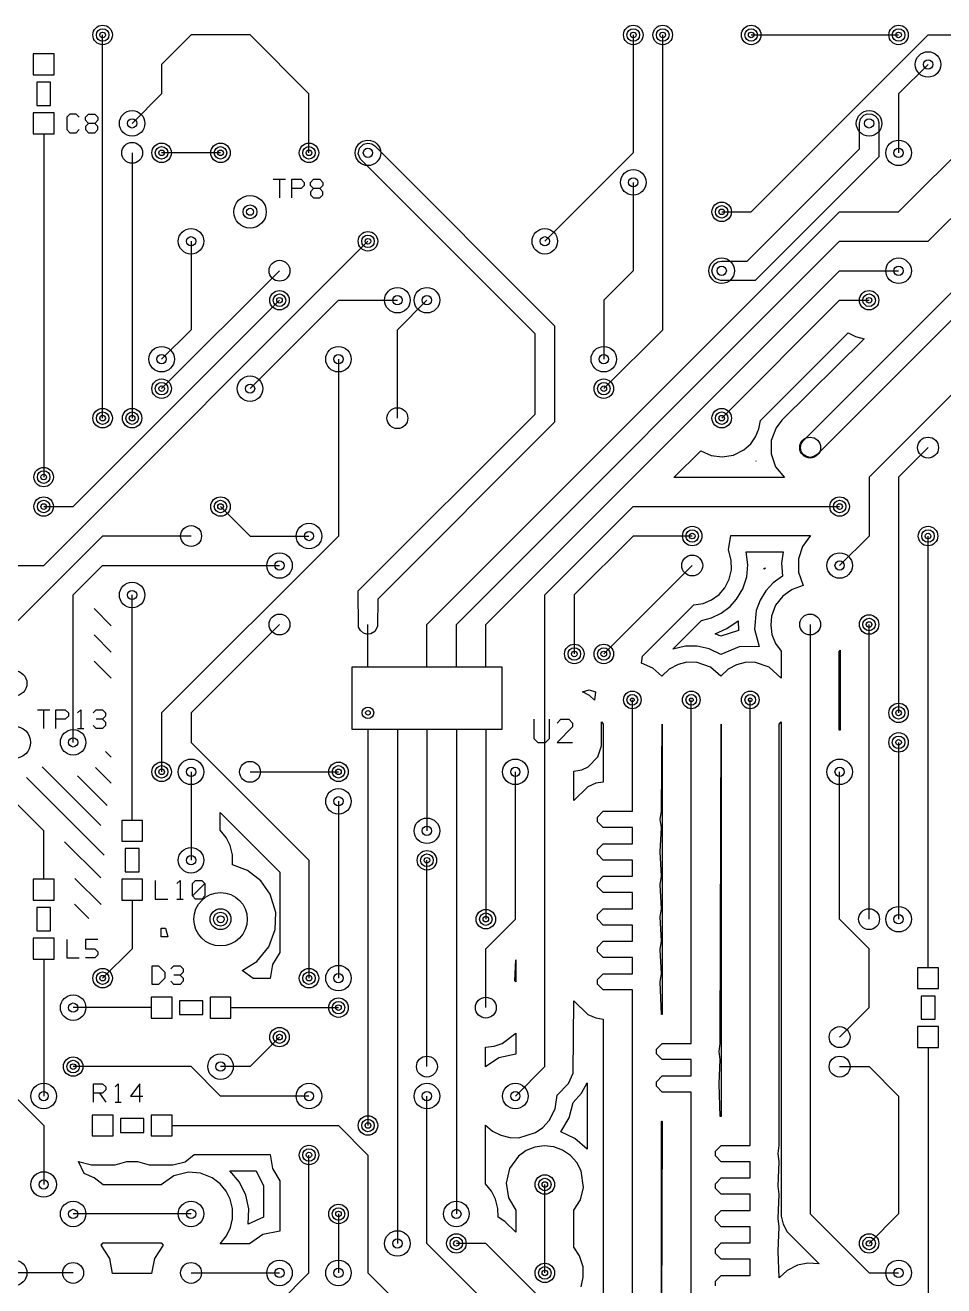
# Model space of a CAD drawing. Extents: x 7 to 284, y 6 to 364.
# Drawn here: x 168.1 to 207.7, y 38.8 to 93.1 of the extents above; entities that cross this region are included whole.
import ezdxf

# ---------------------------------------------------------------- set-up
doc = ezdxf.new("R2010")
doc.units = 0
doc.layers.add('SCORE', color=5, linetype='CONTINUOUS')

msp = doc.modelspace()

# ---------------------------------------------------------------- linework, layer by layer
at = {"layer": 'SCORE'}
for p, q in [((171.45, 76.2), (171.45, 92.71)), ((175.26, 92.71), (173.99, 91.44)), ((177.8, 92.71), (175.26, 92.71)), ((180.34, 90.17), (177.8, 92.71)), ((194.31, 92.71), (194.31, 87.63)), ((195.58, 80.01), (195.58, 92.71)), ((199.39, 85.09), (207.01, 92.71)), ((199.39, 92.71), (205.74, 92.71)), ((205.74, 85.09), (213.36, 92.71)), ((207.01, 92.71), (212.09, 92.71)), ((169.36, 91.89), (168.46, 91.89)), ((168.46, 91.89), (168.46, 90.99)), ((169.36, 90.99), (169.36, 91.89)), ((173.99, 91.44), (173.99, 90.17)), ((207.01, 91.44), (205.74, 90.17)), ((168.46, 90.99), (169.36, 90.99)), ((169.21, 90.67), (168.61, 90.67)), ((168.61, 90.67), (168.61, 89.67)), ((169.21, 89.67), (169.21, 90.67)), ((173.99, 90.17), (172.72, 88.9)), ((180.34, 87.63), (180.34, 90.17)), ((205.74, 90.17), (205.74, 87.63)), ((168.61, 89.67), (169.21, 89.67)), ((169.36, 89.35), (168.46, 89.35)), ((168.46, 89.35), (168.46, 88.45)), ((169.36, 88.45), (169.36, 89.35)), ((170.0433, 89.3), (169.91, 89.1667)), ((169.91, 89.1667), (169.91, 88.6333)), ((170.31, 89.3), (170.0433, 89.3)), ((170.4433, 89.1667), (170.31, 89.3)), ((170.71, 89.1667), (170.8433, 89.3)), ((170.71, 89.0333), (170.71, 89.1667)), ((170.8433, 89.3), (171.11, 89.3)), ((171.11, 89.3), (171.2433, 89.1667)), ((171.2433, 89.1667), (171.2433, 89.0333)), ((204.05, 88.9), (204.0996, 89.098)), ((204.0996, 89.098), (204.2367, 89.2492)), ((204.2367, 89.2492), (204.3881, 89.3119)), ((204.3881, 89.3119), (204.5919, 89.3019)), ((204.5919, 89.3019), (204.7364, 89.2247)), ((204.7364, 89.2247), (204.8404, 89.098)), ((204.8404, 89.098), (204.888, 88.9412)), ((169.91, 88.6333), (170.0433, 88.5)), ((170.31, 88.5), (170.4433, 88.6333)), ((170.8433, 88.9), (170.71, 89.0333)), ((170.8433, 88.9), (170.71, 88.7667)), ((170.71, 88.7667), (170.71, 88.6333)), ((170.71, 88.6333), (170.8433, 88.5)), ((171.11, 88.9), (170.8433, 88.9)), ((171.2433, 89.0333), (171.11, 88.9)), ((171.2433, 88.7667), (171.11, 88.9)), ((171.11, 88.5), (171.2433, 88.6333)), ((171.2433, 88.6333), (171.2433, 88.7667)), ((204.05, 87.804), (204.05, 88.9)), ((204.888, 88.9412), (204.89, 87.456)), ((168.46, 88.45), (169.36, 88.45)), ((168.91, 88.45), (168.91, 86.36)), ((170.0433, 88.5), (170.31, 88.5)), ((170.8433, 88.5), (171.11, 88.5)), ((182.5096, 87.828), (182.682, 88.0004)), ((182.682, 88.0004), (182.88, 88.05)), ((182.88, 88.05), (183.0407, 88.018)), ((183.0407, 88.018), (183.177, 87.927)), ((172.72, 87.63), (172.72, 76.2)), ((176.53, 87.63), (173.99, 87.63)), ((182.462, 87.5888), (182.5096, 87.828)), ((182.5553, 87.3636), (182.462, 87.5888)), ((183.177, 87.927), (190.92, 80.184)), ((194.31, 87.63), (190.5, 83.82)), ((199.216, 82.97), (204.05, 87.804)), ((204.89, 87.456), (199.564, 82.13)), ((207.01, 83.82), (210.82, 87.63)), ((190.08, 79.836), (182.5553, 87.3636)), ((178.8, 86.49), (179.3333, 86.49)), ((179.0667, 86.49), (179.0667, 85.69)), ((179.6, 85.69), (179.6, 86.49)), ((179.6, 86.49), (180, 86.49)), ((180, 86.49), (180.1333, 86.3567)), ((180.4, 86.3567), (180.5333, 86.49)), ((180.5333, 86.49), (180.8, 86.49)), ((180.8, 86.49), (180.9333, 86.3567)), ((168.91, 86.36), (168.91, 73.66)), ((180, 86.09), (179.6, 86.09)), ((180.1333, 86.2233), (180, 86.09)), ((180.1333, 86.3567), (180.1333, 86.2233)), ((180.4, 86.2233), (180.4, 86.3567)), ((180.5333, 86.09), (180.4, 86.2233)), ((180.5333, 86.09), (180.4, 85.9567)), ((180.4, 85.9567), (180.4, 85.8233)), ((180.4, 85.8233), (180.5333, 85.69)), ((180.8, 86.09), (180.5333, 86.09)), ((180.9333, 86.2233), (180.8, 86.09)), ((180.9333, 85.9567), (180.8, 86.09)), ((180.8, 85.69), (180.9333, 85.8233)), ((180.9333, 86.3567), (180.9333, 86.2233)), ((180.9333, 85.8233), (180.9333, 85.9567)), ((194.31, 86.36), (194.31, 82.55)), ((180.5333, 85.69), (180.8, 85.69)), ((185.42, 67.31), (203.2, 85.09)), ((198.12, 85.09), (199.39, 85.09)), ((203.2, 85.09), (205.74, 85.09)), ((201.633, 75.227), (210.646, 84.24)), ((168.91, 69.85), (182.88, 83.82)), ((175.26, 83.82), (175.26, 80.01)), ((186.69, 67.31), (203.2, 83.82)), ((203.2, 83.82), (207.01, 83.82)), ((210.994, 83.4), (202.227, 74.633)), ((197.7, 82.55), (197.732, 82.7107)), ((197.732, 82.7107), (197.823, 82.847)), ((197.823, 82.847), (197.9593, 82.938)), ((197.9593, 82.938), (198.12, 82.97)), ((198.12, 82.97), (199.216, 82.97)), ((179.07, 82.55), (173.99, 77.47)), ((187.96, 67.31), (203.2, 82.55)), ((194.31, 82.55), (193.04, 81.28)), ((197.732, 82.3893), (197.7, 82.55)), ((197.8867, 82.2008), (197.732, 82.3893)), ((198.0788, 82.132), (197.8867, 82.2008)), ((199.564, 82.13), (198.0788, 82.132)), ((203.2, 82.55), (205.74, 82.55)), ((170.18, 72.39), (179.07, 81.28)), ((177.8, 77.47), (181.61, 81.28)), ((181.61, 81.28), (184.15, 81.28)), ((184.15, 80.01), (185.42, 81.28)), ((193.04, 81.28), (193.04, 78.74)), ((198.12, 76.2), (203.2, 81.28)), ((203.2, 81.28), (204.47, 81.28)), ((175.26, 80.01), (173.99, 78.74)), ((184.15, 76.2), (184.15, 80.01)), ((190.92, 80.184), (190.92, 76.026)), ((193.04, 77.47), (195.58, 80.01)), ((199.7865, 76.0988), (203.5649, 79.8771)), ((203.5649, 79.8771), (203.8882, 79.715)), ((210.82, 80.01), (204.47, 73.66)), ((190.08, 76.374), (190.08, 79.836)), ((204.2618, 79.6235), (200.7093, 76.1125)), ((203.8882, 79.715), (204.2618, 79.6235)), ((181.61, 78.74), (181.61, 71.12)), ((182.46, 68.754), (190.08, 76.374)), ((199.7253, 75.7412), (199.7865, 76.0988)), ((200.7093, 76.1125), (200.461, 75.7848)), ((190.92, 76.026), (183.3, 68.406)), ((199.5795, 75.3893), (199.7253, 75.7412)), ((200.461, 75.7848), (200.258, 75.2351)), ((199.0699, 74.827), (199.3709, 75.0941)), ((199.3709, 75.0941), (199.5795, 75.3893)), ((200.258, 75.2351), (200.2522, 74.6588)), ((201.51, 74.93), (201.542, 75.0907)), ((201.542, 75.0907), (201.633, 75.227)), ((196.0578, 73.64), (197.2149, 74.7971)), ((197.2149, 74.7971), (197.6612, 74.5947)), ((197.6612, 74.5947), (198.147, 74.5307)), ((198.147, 74.5307), (198.6304, 74.6104)), ((198.6304, 74.6104), (199.0699, 74.827)), ((200.2522, 74.6588), (200.444, 74.1051)), ((201.542, 74.7693), (201.51, 74.93)), ((201.633, 74.633), (201.542, 74.7693)), ((201.7693, 74.542), (201.633, 74.633)), ((201.93, 74.51), (201.7693, 74.542)), ((202.0907, 74.542), (201.93, 74.51)), ((202.227, 74.633), (202.0907, 74.542)), ((207.01, 74.93), (205.74, 73.66)), ((199.5968, 74.3471), (199.6015, 74.3508)), ((199.6024, 74.3471), (199.5968, 74.3471)), ((199.6015, 74.3508), (199.6024, 74.3471)), ((200.444, 74.1051), (200.8236, 73.64)), ((200.8236, 73.64), (196.0578, 73.64)), ((204.47, 73.66), (204.47, 71.12)), ((205.74, 73.66), (205.74, 63.5)), ((168.91, 72.39), (170.18, 72.39)), ((176.53, 72.39), (177.8, 71.12)), ((190.5, 68.58), (194.31, 72.39)), ((194.31, 72.39), (203.2, 72.39)), ((171.45, 71.12), (167.64, 67.31)), ((175.26, 71.12), (171.45, 71.12)), ((181.61, 71.12), (173.99, 63.5)), ((177.8, 71.12), (180.34, 71.12)), ((194.31, 71.12), (191.77, 68.58)), ((196.85, 71.12), (194.31, 71.12)), ((198.4098, 70.5248), (198.5193, 71.14)), ((198.5193, 71.14), (201.9454, 71.14)), ((201.6004, 70.6744), (201.4241, 70.1407)), ((201.9454, 71.14), (201.6004, 70.6744)), ((204.47, 71.12), (203.2, 69.85)), ((207.01, 54.61), (207.01, 71.12)), ((198.5343, 70.0775), (198.4098, 70.5248)), ((198.5385, 69.6566), (198.5343, 70.0775)), ((199.2493, 69.877), (199.1758, 70.44)), ((199.1758, 70.44), (200.7712, 70.44)), ((200.7712, 70.44), (200.7023, 69.9457)), ((201.4241, 70.1407), (201.4241, 69.5593)), ((166.82, 69.85), (168.91, 69.85)), ((170.18, 68.58), (171.45, 69.85)), ((171.45, 69.85), (179.07, 69.85)), ((196.85, 69.85), (193.04, 66.04)), ((198.4427, 69.2567), (198.5385, 69.6566)), ((199.198, 69.3554), (199.2493, 69.877)), ((199.9454, 69.6907), (199.9473, 69.74)), ((200.0028, 69.7371), (199.9454, 69.6907)), ((199.9473, 69.74), (200.0027, 69.74)), ((200.0027, 69.74), (200.0028, 69.7371)), ((200.7023, 69.9457), (200.7424, 69.3947)), ((201.4241, 69.5593), (201.6239, 68.9817)), ((198.248, 68.8835), (198.4427, 69.2567)), ((199.0285, 68.8441), (199.198, 69.3554)), ((200.335, 69.1027), (200.0159, 68.7571)), ((200.7424, 69.3947), (200.335, 69.1027)), ((201.6239, 68.9817), (201.1527, 68.8214)), ((170.18, 62.23), (170.18, 68.58)), ((172.72, 60.96), (172.72, 68.58)), ((182.4781, 67.1881), (182.46, 68.754)), ((190.5, 48.26), (190.5, 68.58)), ((191.77, 68.58), (191.77, 66.04)), ((197.6749, 68.364), (198.0076, 68.6056)), ((198.0076, 68.6056), (198.248, 68.8835)), ((198.7641, 68.4029), (199.0285, 68.8441)), ((200.0159, 68.7571), (199.7704, 68.3559)), ((200.7475, 68.5307), (200.444, 68.1349)), ((201.1527, 68.8214), (200.7475, 68.5307)), ((171.08, 67.993), (171.82, 67.253)), ((183.3, 68.406), (183.2919, 67.2281)), ((194.7065, 65.9388), (196.9197, 68.1519)), ((196.9197, 68.1519), (197.3175, 68.216)), ((197.3175, 68.216), (197.6749, 68.364)), ((198.1025, 67.8033), (198.4777, 68.0869)), ((198.4777, 68.0869), (198.7641, 68.4029)), ((199.6078, 67.9144), (199.5396, 67.1017)), ((199.7704, 68.3559), (199.6078, 67.9144)), ((200.444, 68.1349), (200.2686, 67.668)), ((196.018, 66.2508), (197.2431, 67.4831)), ((197.2431, 67.4831), (197.6791, 67.5982)), ((197.6791, 67.5982), (198.1025, 67.8033)), ((198.3348, 67.1294), (198.8346, 67.4693)), ((198.8346, 67.4693), (198.842, 67.0462)), ((200.2686, 67.668), (200.2307, 67.283)), ((171.08, 66.8616), (171.82, 66.1216)), ((179.07, 67.31), (175.26, 63.5)), ((182.5553, 67.0436), (182.4781, 67.1881)), ((182.682, 66.9396), (182.5553, 67.0436)), ((182.8388, 66.892), (182.682, 66.9396)), ((183.0019, 66.9081), (182.8388, 66.892)), ((182.88, 65.4685), (182.88, 67.31)), ((183.177, 67.013), (183.0019, 66.9081)), ((183.2919, 67.2281), (183.177, 67.013)), ((185.42, 65.4685), (185.42, 67.31)), ((186.69, 65.4685), (186.69, 67.31)), ((187.96, 65.4685), (187.96, 67.31)), ((197.8339, 66.9113), (198.3348, 67.1294)), ((198.08, 66.8104), (197.8339, 66.9113)), ((198.842, 67.0462), (198.08, 66.8104)), ((199.5396, 67.1017), (199.7273, 66.3586)), ((200.2307, 67.283), (200.2868, 66.8756)), ((200.2868, 66.8756), (200.444, 66.4851)), ((201.93, 67.31), (201.93, 41.91)), ((204.47, 54.61), (204.47, 67.31)), ((196.5548, 66.3755), (196.018, 66.2508)), ((197.0652, 66.3755), (196.5548, 66.3755)), ((197.5772, 66.2596), (197.0652, 66.3755)), ((198.8691, 66.3393), (198.08, 66.0128)), ((199.7273, 66.3586), (198.8691, 66.3393)), ((200.444, 66.4851), (200.68, 66.1585)), ((171.08, 65.7302), (171.82, 64.9902)), ((194.6613, 65.6419), (194.7065, 65.9388)), ((198.08, 66.0128), (197.5772, 66.2596)), ((200.68, 66.1585), (200.68, 65.0015)), ((203.1801, 66.1587), (203.22, 66.2032)), ((203.1814, 62.7593), (203.1801, 66.1587)), ((203.22, 66.2032), (203.22, 62.7593)), ((188.6585, 65.4685), (182.1815, 65.4685)), ((182.1815, 65.4685), (182.1815, 62.8015)), ((188.6585, 62.8015), (188.6585, 65.4685)), ((195.1528, 65.4297), (194.6613, 65.6419)), ((195.54, 65.0808), (195.1528, 65.4297)), ((195.8543, 65.38), (195.54, 65.0808)), ((196.2435, 65.588), (195.8543, 65.38)), ((196.6234, 65.6788), (196.2435, 65.588)), ((197.0675, 65.6692), (196.6234, 65.6788)), ((197.6318, 65.4673), (197.0675, 65.6692)), ((198.08, 65.0808), (197.6318, 65.4673)), ((198.3943, 65.38), (198.08, 65.0808)), ((198.7514, 65.5756), (198.3943, 65.38)), ((199.1293, 65.6746), (198.7514, 65.5756)), ((199.5366, 65.6788), (199.1293, 65.6746)), ((200.1718, 65.4673), (199.5366, 65.6788)), ((200.68, 65.0015), (200.1718, 65.4673)), ((192.1161, 64.4068), (192.405, 64.4961)), ((192.4192, 64.2496), (192.1161, 64.4068)), ((192.405, 64.4961), (192.6785, 64.4101)), ((192.6407, 64.0488), (192.4192, 64.2496)), ((192.6785, 64.4101), (192.6407, 64.0488)), ((168.64, 63.63), (169.1733, 63.63)), ((168.9067, 63.63), (168.9067, 62.83)), ((169.44, 62.83), (169.44, 63.63)), ((169.44, 63.63), (169.84, 63.63)), ((169.84, 63.63), (169.9733, 63.4967)), ((170.3733, 63.4967), (170.5067, 63.63)), ((170.5067, 63.63), (170.5067, 62.83)), ((171.04, 63.4967), (171.1733, 63.63)), ((171.1733, 63.63), (171.44, 63.63)), ((171.44, 63.63), (171.5733, 63.4967)), ((194.27, 59.26), (194.27, 64.06)), ((196.81, 49.26), (196.81, 64.06)), ((199.35, 44.86), (199.35, 64.06)), ((169.84, 63.23), (169.44, 63.23)), ((169.9733, 63.3633), (169.84, 63.23)), ((169.9733, 63.4967), (169.9733, 63.3633)), ((171.44, 63.23), (171.1733, 63.23)), ((171.5733, 63.3633), (171.44, 63.23)), ((171.44, 63.23), (171.5733, 63.0967)), ((171.5733, 63.4967), (171.5733, 63.3633)), ((171.5733, 63.0967), (171.5733, 62.9633)), ((173.99, 63.5), (173.99, 60.96)), ((175.26, 63.5), (175.26, 62.23)), ((190.03, 63.23), (190.03, 62.3967)), ((190.6967, 62.3967), (190.6967, 63.23)), ((191.03, 63.0633), (191.1967, 63.23)), ((191.1967, 63.23), (191.53, 63.23)), ((191.53, 63.23), (191.6967, 63.0633)), ((191.6967, 63.0633), (191.6967, 62.8967)), ((192.9364, 62.0734), (192.9467, 63.109)), ((192.9467, 63.109), (193.02, 63.0148)), ((193.02, 63.0148), (193.02, 60.51)), ((195.52, 59.26), (195.56, 63.0148)), ((195.56, 63.0148), (195.56, 50.51)), ((198.06, 49.26), (198.1, 63.0148)), ((198.1, 63.0148), (198.1, 46.11)), ((200.6, 63.0148), (200.68, 63.1185)), ((200.6, 44.86), (200.6, 63.0148)), ((200.68, 63.1185), (200.6835, 41.8217)), ((170.3733, 62.83), (170.64, 62.83)), ((171.1733, 62.83), (171.04, 62.9633)), ((171.44, 62.83), (171.1733, 62.83)), ((171.5733, 62.9633), (171.44, 62.83)), ((182.1815, 62.8015), (188.6585, 62.8015)), ((182.88, 62.8015), (182.88, 60.96)), ((184.15, 62.8015), (184.15, 60.96)), ((185.42, 62.8015), (185.42, 60.96)), ((186.69, 62.8015), (186.69, 60.96)), ((187.96, 62.8015), (187.96, 60.96)), ((191.6967, 62.8967), (191.03, 62.23)), ((203.22, 62.7593), (203.1814, 62.7593)), ((175.26, 62.23), (180.34, 57.15)), ((190.03, 62.3967), (190.1967, 62.23)), ((190.1967, 62.23), (190.53, 62.23)), ((190.53, 62.23), (190.6967, 62.3967)), ((191.03, 62.23), (191.6967, 62.23)), ((192.7821, 61.6109), (192.9364, 62.0734)), ((205.74, 62.23), (205.74, 54.61)), ((171.5761, 61.84), (171.82, 61.5961)), ((192.3621, 61.1723), (192.7821, 61.6109)), ((168.8444, 61.1776), (171.37, 58.652)), ((171.1404, 61.1444), (171.82, 60.4648)), ((172.72, 58.87), (172.72, 60.96)), ((175.26, 60.96), (175.26, 57.15)), ((177.8, 60.96), (181.61, 60.96)), ((182.88, 60.96), (182.88, 45.72)), ((184.15, 60.96), (184.15, 40.64)), ((185.42, 60.96), (185.42, 58.42)), ((186.69, 60.96), (186.69, 41.91)), ((187.96, 60.96), (187.96, 54.61)), ((189.23, 54.61), (189.23, 60.96)), ((191.75, 60.9818), (192.0921, 61.0446)), ((191.75, 59.7319), (191.75, 60.9818)), ((192.0921, 61.0446), (192.3621, 61.1723)), ((203.2, 54.61), (203.2, 60.96)), ((168.1696, 60.7211), (171.52, 57.3706)), ((170.3615, 60.7918), (171.6406, 59.5128)), ((192.3546, 60.3177), (191.75, 59.7319)), ((192.6903, 60.4653), (192.3546, 60.3177)), ((193.02, 60.51), (192.6903, 60.4653)), ((154.94, 59.69), (168.91, 45.72)), ((168.91, 58.42), (167.64, 59.69)), ((176.51, 58.4445), (176.51, 59.2088)), ((176.51, 59.2088), (179.09, 56.632)), ((181.61, 59.69), (181.61, 52.07)), ((192.77, 59.01), (193.02, 59.26)), ((193.02, 59.26), (194.27, 59.26)), ((195.4692, 58.91), (195.52, 59.26)), ((173.17, 58.87), (172.27, 58.87)), ((172.27, 58.87), (172.27, 57.97)), ((173.17, 57.97), (173.17, 58.87)), ((192.77, 58.81), (192.77, 59.01)), ((193.02, 58.56), (192.77, 58.81)), ((195.52, 58.56), (195.4692, 58.91)), ((168.91, 56.33), (168.91, 58.42)), ((176.7711, 58.1272), (176.51, 58.4445)), ((176.9451, 57.7816), (176.7711, 58.1272)), ((194.27, 58.56), (193.02, 58.56)), ((194.27, 57.86), (194.27, 58.56)), ((195.4692, 57.51), (195.52, 58.56)), ((169.81, 57.9493), (171.3724, 56.3869)), ((172.27, 57.97), (173.17, 57.97)), ((173.02, 57.65), (172.42, 57.65)), ((172.42, 57.65), (172.42, 56.65)), ((173.02, 56.65), (173.02, 57.65)), ((177.0438, 57.3873), (176.9451, 57.7816)), ((192.77, 57.61), (193.02, 57.86)), ((192.77, 57.41), (192.77, 57.61)), ((193.02, 57.86), (194.27, 57.86)), ((177.0486, 56.9526), (177.0438, 57.3873)), ((180.34, 57.15), (180.34, 52.07)), ((185.42, 48.26), (185.42, 57.15)), ((193.02, 57.16), (192.77, 57.41)), ((194.27, 57.16), (193.02, 57.16)), ((194.27, 56.46), (194.27, 57.16)), ((195.52, 56.46), (195.4692, 57.51)), ((172.42, 56.65), (173.02, 56.65)), ((177.6848, 56.7133), (177.0486, 56.9526)), ((178.2694, 56.2626), (177.6848, 56.7133)), ((179.09, 56.632), (179.09, 53.1768)), ((169.36, 56.33), (168.46, 56.33)), ((168.46, 56.33), (168.46, 55.43)), ((169.36, 55.43), (169.36, 56.33)), ((170.2585, 56.3694), (171.3913, 55.2366)), ((173.17, 56.33), (172.27, 56.33)), ((172.27, 56.33), (172.27, 55.43)), ((173.17, 55.43), (173.17, 56.33)), ((173.72, 56.28), (173.72, 55.48)), ((174.6533, 56.1467), (174.7867, 56.28)), ((174.7867, 56.28), (174.7867, 55.48)), ((175.32, 56.1467), (175.4533, 56.28)), ((175.32, 55.6133), (175.32, 56.1467)), ((175.32, 55.6133), (175.8533, 56.1467)), ((175.4533, 56.28), (175.72, 56.28)), ((175.72, 56.28), (175.8533, 56.1467)), ((175.8533, 56.1467), (175.8533, 55.6133)), ((178.6742, 55.6866), (178.2694, 56.2626)), ((192.77, 56.21), (193.02, 56.46)), ((192.77, 56.01), (192.77, 56.21)), ((193.02, 55.76), (192.77, 56.01)), ((193.02, 56.46), (194.27, 56.46)), ((195.4692, 56.11), (195.52, 56.46)), ((195.52, 55.06), (195.4692, 56.11)), ((168.46, 55.43), (169.36, 55.43)), ((172.27, 55.43), (173.17, 55.43)), ((172.72, 55.43), (172.72, 53.34)), ((173.72, 55.48), (174.2533, 55.48)), ((174.6533, 55.48), (174.92, 55.48)), ((175.4533, 55.48), (175.32, 55.6133)), ((175.72, 55.48), (175.4533, 55.48)), ((175.8533, 55.6133), (175.72, 55.48)), ((178.9109, 54.9061), (178.6742, 55.6866)), ((194.27, 55.76), (193.02, 55.76)), ((194.27, 55.06), (194.27, 55.76)), ((169.21, 55.11), (168.61, 55.11)), ((168.61, 55.11), (168.61, 54.11)), ((169.21, 54.11), (169.21, 55.11)), ((170.2423, 55.2543), (170.8565, 54.64)), ((178.8885, 54.1684), (178.9109, 54.9061)), ((192.77, 54.81), (193.02, 55.06)), ((193.02, 55.06), (194.27, 55.06)), ((195.4692, 54.71), (195.52, 55.06)), ((187.96, 53.34), (189.23, 54.61)), ((192.77, 54.61), (192.77, 54.81)), ((193.02, 54.36), (192.77, 54.61)), ((194.27, 54.36), (193.02, 54.36)), ((194.27, 53.66), (194.27, 54.36)), ((195.52, 53.66), (195.4692, 54.71)), ((204.47, 53.34), (203.2, 54.61)), ((207.01, 52.52), (207.01, 54.61)), ((169.36, 53.79), (168.46, 53.79)), ((168.46, 53.79), (168.46, 52.89)), ((168.61, 54.11), (169.21, 54.11)), ((169.36, 52.89), (169.36, 53.79)), ((173.97, 53.85), (173.97, 54.23)), ((173.97, 54.23), (174.1615, 54.23)), ((174.2544, 53.85), (173.97, 53.85)), ((174.1615, 54.23), (174.2544, 53.85)), ((178.6164, 53.4253), (178.8885, 54.1684)), ((169.91, 53.74), (169.91, 52.94)), ((171.2433, 53.74), (170.71, 53.74)), ((170.71, 53.74), (170.71, 53.34)), ((170.71, 53.34), (171.11, 53.34)), ((171.11, 53.34), (171.2433, 53.2067)), ((172.72, 53.34), (171.45, 52.07)), ((178.099, 52.7948), (178.6164, 53.4253)), ((187.96, 50.8), (187.96, 53.34)), ((192.77, 53.41), (193.02, 53.66)), ((192.77, 53.21), (192.77, 53.41)), ((193.02, 53.66), (194.27, 53.66)), ((195.4692, 53.31), (195.52, 53.66)), ((195.52, 52.26), (195.4692, 53.31)), ((204.47, 50.8), (204.47, 53.34)), ((168.46, 52.89), (169.36, 52.89)), ((168.91, 52.89), (168.91, 50.8)), ((169.91, 52.94), (170.4433, 52.94)), ((171.11, 52.94), (170.71, 52.94)), ((171.2433, 53.0733), (171.11, 52.94)), ((171.2433, 53.2067), (171.2433, 53.0733)), ((177.4661, 52.4007), (178.099, 52.7948)), ((179.09, 53.1768), (178.775, 52.6518)), ((189.21, 51.9515), (189.2494, 52.8616)), ((189.2494, 52.8616), (189.2495, 51.907)), ((193.02, 52.96), (192.77, 53.21)), ((194.27, 52.96), (193.02, 52.96)), ((194.27, 52.26), (194.27, 52.96)), ((173.59, 51.8), (173.59, 52.6)), ((173.59, 52.6), (173.8567, 52.6)), ((173.8567, 52.6), (174.1233, 52.3333)), ((174.1233, 52.3333), (174.1233, 52.0667)), ((174.39, 52.4667), (174.5233, 52.6)), ((174.5233, 52.6), (174.79, 52.6)), ((174.79, 52.2), (174.5233, 52.2)), ((174.79, 52.6), (174.9233, 52.4667)), ((174.9233, 52.3333), (174.79, 52.2)), ((174.79, 52.2), (174.9233, 52.0667)), ((174.9233, 52.4667), (174.9233, 52.3333)), ((177.9394, 52.05), (177.4661, 52.4007)), ((178.775, 52.6518), (178.6707, 52.05)), ((192.77, 52.01), (193.02, 52.26)), ((193.02, 52.26), (194.27, 52.26)), ((195.4692, 51.91), (195.52, 52.26)), ((207.46, 52.52), (206.56, 52.52)), ((206.56, 52.52), (206.56, 51.62)), ((207.46, 51.62), (207.46, 52.52)), ((173.8567, 51.8), (173.59, 51.8)), ((174.1233, 52.0667), (173.8567, 51.8)), ((174.5233, 51.8), (174.39, 51.9333)), ((174.79, 51.8), (174.5233, 51.8)), ((174.9233, 51.9333), (174.79, 51.8)), ((174.9233, 52.0667), (174.9233, 51.9333)), ((178.6707, 52.05), (177.9394, 52.05)), ((189.2495, 51.907), (189.21, 51.9515)), ((192.77, 51.81), (192.77, 52.01)), ((193.02, 51.56), (192.77, 51.81)), ((195.52, 50.5089), (195.4692, 51.91)), ((206.56, 51.62), (207.46, 51.62)), ((174.44, 51.25), (173.54, 51.25)), ((173.54, 51.25), (173.54, 50.35)), ((174.44, 50.35), (174.44, 51.25)), ((175.76, 51.1), (174.76, 51.1)), ((174.76, 51.1), (174.76, 50.5)), ((175.76, 50.5), (175.76, 51.1)), ((176.98, 51.25), (176.08, 51.25)), ((176.08, 51.25), (176.08, 50.35)), ((176.98, 50.35), (176.98, 51.25)), ((191.7185, 47.9826), (191.75, 51.0881)), ((191.75, 51.0881), (192.3546, 50.5023)), ((194.27, 51.56), (193.02, 51.56)), ((194.27, 36.06), (194.27, 51.56)), ((207.31, 51.3), (206.71, 51.3)), ((206.71, 51.3), (206.71, 50.3)), ((207.31, 50.3), (207.31, 51.3)), ((168.91, 50.8), (168.91, 46.99)), ((171.45, 50.8), (170.18, 50.8)), ((173.54, 50.8), (171.45, 50.8)), ((176.98, 50.8), (179.07, 50.8)), ((179.07, 50.8), (181.61, 50.8)), ((203.2, 49.53), (204.47, 50.8)), ((173.54, 50.35), (174.44, 50.35)), ((174.76, 50.5), (175.76, 50.5)), ((176.08, 50.35), (176.98, 50.35)), ((192.3546, 50.5023), (192.6903, 50.3547)), ((192.6903, 50.3547), (193.02, 50.31)), ((193.02, 50.31), (193.02, 37.2115)), ((195.56, 50.51), (195.52, 50.5089)), ((207.46, 49.98), (206.56, 49.98)), ((206.56, 49.98), (206.56, 49.08)), ((206.71, 50.3), (207.31, 50.3)), ((207.46, 49.08), (207.46, 49.98)), ((179.07, 49.53), (177.8, 48.26)), ((188.6667, 49.2543), (189.2498, 49.6934)), ((189.2498, 49.6934), (189.25, 48.7893)), ((187.94, 49.1007), (188.318, 49.1386)), ((187.94, 48.2446), (187.94, 49.1007)), ((188.318, 49.1386), (188.6667, 49.2543)), ((195.31, 49.01), (195.56, 49.26)), ((195.31, 48.81), (195.31, 49.01)), ((195.56, 49.26), (196.81, 49.26)), ((198.0092, 48.91), (198.06, 49.26)), ((198.06, 48.56), (198.0092, 48.91)), ((206.56, 49.08), (207.46, 49.08)), ((207.01, 49.08), (207.01, 46.99)), ((188.5165, 48.642), (187.94, 48.2446)), ((189.25, 48.7893), (188.5165, 48.642)), ((195.56, 48.56), (195.31, 48.81)), ((196.81, 48.56), (195.56, 48.56)), ((196.81, 47.86), (196.81, 48.56)), ((198.0092, 47.51), (198.06, 48.56)), ((175.26, 48.26), (170.18, 48.26)), ((176.53, 46.99), (175.26, 48.26)), ((177.8, 48.26), (176.53, 48.26)), ((189.23, 46.99), (190.5, 48.26)), ((191.5196, 47.5374), (191.7185, 47.9826)), ((195.31, 47.61), (195.56, 47.86)), ((195.56, 47.86), (196.81, 47.86)), ((203.2, 48.26), (204.47, 48.26)), ((204.47, 48.26), (205.74, 46.99)), ((171.05, 46.72), (171.05, 47.52)), ((171.05, 47.52), (171.45, 47.52)), ((171.45, 47.52), (171.5833, 47.3867)), ((171.5833, 47.3867), (171.5833, 47.2533)), ((171.9833, 47.3867), (172.1167, 47.52)), ((172.1167, 47.52), (172.1167, 46.72)), ((173.05, 47.52), (172.65, 46.9867)), ((173.05, 46.72), (173.05, 47.52)), ((191.0292, 47.0215), (191.5196, 47.5374)), ((192.0818, 47.1205), (192.32, 47.5627)), ((192.32, 47.5627), (192.32, 44.6971)), ((195.31, 47.41), (195.31, 47.61)), ((195.56, 47.16), (195.31, 47.41)), ((198.06, 46.1089), (198.0092, 47.51)), ((171.45, 47.12), (171.05, 47.12)), ((171.3167, 47.12), (171.5833, 46.72)), ((171.5833, 47.2533), (171.45, 47.12)), ((171.9833, 46.72), (172.25, 46.72)), ((172.65, 46.9867), (173.1833, 46.9867)), ((180.34, 46.99), (176.53, 46.99)), ((185.42, 40.64), (185.42, 46.99)), ((190.944, 46.4419), (191.0292, 47.0215)), ((191.5494, 46.0585), (191.7145, 46.7168)), ((191.7145, 46.7168), (192.0818, 47.1205)), ((196.81, 47.16), (195.56, 47.16)), ((196.81, 36.06), (196.81, 47.16)), ((205.74, 46.99), (205.74, 41.91)), ((207.01, 46.99), (207.01, 35.56)), ((171.9, 46.17), (171, 46.17)), ((171, 46.17), (171, 45.27)), ((171.9, 45.27), (171.9, 46.17)), ((174.44, 46.17), (173.54, 46.17)), ((173.54, 46.17), (173.54, 45.27)), ((174.44, 45.27), (174.44, 46.17)), ((190.6913, 45.9398), (190.944, 46.4419)), ((168.91, 45.72), (168.91, 43.18)), ((173.22, 46.02), (172.22, 46.02)), ((172.22, 46.02), (172.22, 45.42)), ((173.22, 45.42), (173.22, 46.02)), ((174.44, 45.72), (176.53, 45.72)), ((176.53, 45.72), (181.61, 45.72)), ((181.61, 45.72), (182.88, 44.45)), ((187.94, 43.2045), (187.94, 45.7354)), ((187.94, 45.7354), (188.2528, 45.4789)), ((190.102, 45.4158), (190.4184, 45.6387)), ((190.4184, 45.6387), (190.6913, 45.9398)), ((191.1947, 45.4452), (191.5494, 46.0585)), ((195.52, 37.2115), (195.52, 45.9111)), ((195.52, 45.9111), (195.56, 45.91)), ((195.56, 45.91), (195.52, 37.2115)), ((198.1, 46.11), (198.06, 46.1089)), ((171, 45.27), (171.9, 45.27)), ((172.22, 45.42), (173.22, 45.42)), ((173.54, 45.27), (174.44, 45.27)), ((188.2528, 45.4789), (188.5984, 45.3049)), ((188.5984, 45.3049), (188.9927, 45.2062)), ((188.9927, 45.2062), (189.3795, 45.1967)), ((189.3795, 45.1967), (190.102, 45.4158)), ((191.7939, 45.165), (191.1947, 45.4452)), ((192.32, 44.6971), (191.7939, 45.165)), ((189.6893, 44.6395), (189.3636, 44.4032)), ((190.0744, 44.7945), (189.6893, 44.6395)), ((190.473, 44.8493), (190.0744, 44.7945)), ((190.8857, 44.8045), (190.473, 44.8493)), ((191.2631, 44.6649), (190.8857, 44.8045)), ((191.6059, 44.4309), (191.2631, 44.6649)), ((197.85, 44.61), (198.1, 44.86)), ((197.85, 44.41), (197.85, 44.61)), ((198.1, 44.86), (199.35, 44.86)), ((200.5492, 44.51), (200.6, 44.86)), ((170.6477, 43.6477), (170.415, 44.1663)), ((170.415, 44.1663), (170.9657, 44.0208)), ((170.9657, 44.0208), (171.9883, 44.0235)), ((171.9883, 44.0235), (172.492, 44.17)), ((172.492, 44.17), (172.948, 44.17)), ((172.948, 44.17), (173.4517, 44.0235)), ((173.4517, 44.0235), (174.4743, 44.0208)), ((174.4743, 44.0208), (174.9986, 44.1522)), ((174.9986, 44.1522), (175.3994, 44.47)), ((175.3994, 44.47), (178.6707, 44.47)), ((178.6707, 44.47), (178.775, 43.8682)), ((180.34, 39.37), (180.34, 44.45)), ((182.88, 44.45), (182.88, 39.37)), ((189.3636, 44.4032), (188.982, 43.8752)), ((191.873, 44.1299), (191.6059, 44.4309)), ((192.065, 43.7618), (191.873, 44.1299)), ((198.1, 44.16), (197.85, 44.41)), ((199.35, 44.16), (198.1, 44.16)), ((199.35, 43.46), (199.35, 44.16)), ((200.6, 44.16), (200.5492, 44.51)), ((200.5492, 43.11), (200.6, 44.16)), ((171.0819, 43.4672), (170.6477, 43.6477)), ((171.4745, 43.16), (171.0819, 43.4672)), ((174.5151, 43.5481), (173.9655, 43.16)), ((175.1448, 43.7058), (174.5151, 43.5481)), ((175.671, 43.662), (175.1448, 43.7058)), ((176.1619, 43.4672), (175.671, 43.662)), ((176.5132, 43.2014), (176.1619, 43.4672)), ((177.3531, 43.2761), (176.9295, 43.77)), ((176.9295, 43.77), (178.0703, 43.77)), ((178.0703, 43.77), (178.3807, 43.1175)), ((178.775, 43.8682), (179.09, 43.3432)), ((188.982, 43.8752), (188.8315, 43.2413)), ((192.1639, 43.0432), (192.065, 43.7618)), ((197.85, 43.21), (198.1, 43.46)), ((198.1, 43.46), (199.35, 43.46)), ((173.9655, 43.16), (171.4745, 43.16)), ((176.7711, 42.8872), (176.5132, 43.2014)), ((177.6223, 42.7266), (177.3531, 43.2761)), ((178.3807, 43.1175), (178.385, 41.7736)), ((179.09, 43.3432), (179.09, 41.1693)), ((188.2011, 42.8872), (187.94, 43.2045)), ((188.8315, 43.2413), (188.935, 42.5982)), ((190.5, 39.37), (190.5, 43.18)), ((192.0319, 42.5162), (192.1639, 43.0432)), ((197.85, 43.01), (197.85, 43.21)), ((198.1, 42.76), (197.85, 43.01)), ((200.6, 42.76), (200.5492, 43.11)), ((176.9451, 42.5416), (176.7711, 42.8872)), ((177.0438, 42.1473), (176.9451, 42.5416)), ((177.7499, 42.1281), (177.6223, 42.7266)), ((188.3751, 42.5416), (188.2011, 42.8872)), ((188.4738, 42.1473), (188.3751, 42.5416)), ((188.935, 42.5982), (189.25, 42.0732)), ((191.75, 42.0732), (192.0319, 42.5162)), ((199.35, 42.76), (198.1, 42.76)), ((199.35, 42.06), (199.35, 42.76)), ((200.5492, 41.71), (200.6, 42.76)), ((175.26, 41.91), (170.18, 41.91)), ((177.048, 41.7068), (177.0438, 42.1473)), ((177.7209, 41.4739), (177.7499, 42.1281)), ((181.61, 41.91), (181.61, 39.37)), ((188.4843, 41.774), (188.4738, 42.1473)), ((189.25, 42.0732), (189.25, 41.1187)), ((191.75, 40.4768), (191.75, 42.0732)), ((197.85, 41.81), (198.1, 42.06)), ((198.1, 42.06), (199.35, 42.06)), ((201.93, 41.91), (204.47, 39.37)), ((205.74, 41.91), (204.47, 40.64)), ((176.7895, 40.9618), (176.9632, 41.3292)), ((176.9632, 41.3292), (177.048, 41.7068)), ((178.385, 41.7736), (177.7209, 41.4739)), ((188.779, 41.5838), (188.4843, 41.774)), ((189.25, 41.1187), (188.779, 41.5838)), ((197.85, 41.61), (197.85, 41.81)), ((198.1, 41.36), (197.85, 41.61)), ((199.35, 41.36), (198.1, 41.36)), ((199.35, 40.66), (199.35, 41.36)), ((200.6, 41.36), (200.5492, 41.71)), ((200.5492, 40.31), (200.6, 41.36)), ((200.6835, 41.8217), (200.7628, 41.4637)), ((200.7628, 41.4637), (200.9426, 41.1441)), ((176.5146, 40.62), (176.7895, 40.9618)), ((178.3565, 41.022), (177.7755, 40.62)), ((179.09, 41.1693), (178.3565, 41.022)), ((200.9426, 41.1441), (202.3174, 39.7548)), ((171.3821, 40.5711), (171.4745, 40.66)), ((171.7603, 39.9954), (171.3821, 40.5711)), ((171.4745, 40.66), (173.9655, 40.66)), ((174.0579, 40.5711), (173.6797, 39.9954)), ((173.9655, 40.66), (174.0579, 40.5711)), ((177.7755, 40.62), (176.5146, 40.62)), ((193.04, 33.02), (185.42, 40.64)), ((187.96, 40.64), (186.69, 40.64)), ((190.5, 38.1), (187.96, 40.64)), ((192.0004, 40.1024), (191.75, 40.4768)), ((197.85, 40.41), (198.1, 40.66)), ((197.85, 40.21), (197.85, 40.41)), ((198.1, 39.96), (197.85, 40.21)), ((198.1, 40.66), (199.35, 40.66)), ((200.5945, 39.151), (200.5492, 40.31)), ((171.8793, 39.35), (171.7603, 39.9954)), ((173.6797, 39.9954), (173.5607, 39.35)), ((192.1484, 39.6354), (192.0004, 40.1024)), ((199.35, 39.96), (198.1, 39.96)), ((199.35, 39.26), (199.35, 39.96)), ((201.3783, 39.7076), (200.9354, 39.4782)), ((201.8246, 39.7963), (201.3783, 39.7076)), ((202.3174, 39.7548), (201.8246, 39.7963)), ((170.18, 39.37), (167.64, 39.37)), ((173.5607, 39.35), (171.8793, 39.35)), ((175.26, 39.37), (179.07, 39.37)), ((179.07, 38.1), (180.34, 39.37)), ((182.88, 39.37), (186.69, 35.56)), ((192.0598, 38.7748), (192.1587, 39.1795)), ((192.1587, 39.1795), (192.1484, 39.6354)), ((197.85, 39.01), (198.1, 39.26)), ((198.1, 39.26), (199.35, 39.26)), ((200.9354, 39.4782), (200.5945, 39.151)), ((204.47, 39.37), (205.74, 39.37)), ((197.85, 38.81), (197.85, 39.01))]:
    msp.add_line(p, q, dxfattribs=at)
for centre, radius in [((171.45, 92.71), 0.42), ((171.45, 92.71), 0.27), ((194.31, 92.71), 0.42), ((194.31, 92.71), 0.27), ((195.58, 92.71), 0.42), ((195.58, 92.71), 0.27), ((199.39, 92.71), 0.42), ((199.39, 92.71), 0.27), ((205.74, 92.71), 0.42), ((205.74, 92.71), 0.27), ((171.45, 92.71), 0.12), ((194.31, 92.71), 0.12), ((195.58, 92.71), 0.12), ((199.39, 92.71), 0.12), ((205.74, 92.71), 0.12), ((207.01, 91.44), 0.55), ((207.01, 91.44), 0.2), ((172.72, 88.9), 0.55), ((172.72, 88.9), 0.2), ((204.47, 88.9), 0.55), ((204.47, 88.9), 0.2), ((172.72, 87.63), 0.45), ((173.99, 87.63), 0.42), ((176.53, 87.63), 0.42), ((180.34, 87.63), 0.42), ((182.88, 87.63), 0.55), ((205.74, 87.63), 0.55), ((173.99, 87.63), 0.27), ((173.99, 87.63), 0.12), ((176.53, 87.63), 0.27), ((176.53, 87.63), 0.12), ((180.34, 87.63), 0.27), ((180.34, 87.63), 0.12), ((182.88, 87.63), 0.2), ((205.74, 87.63), 0.2), ((194.31, 86.36), 0.55), ((194.31, 86.36), 0.2), ((177.8, 85.09), 0.7), ((177.8, 85.09), 0.3), ((198.12, 85.09), 0.42), ((198.12, 85.09), 0.27), ((177.8, 85.09), 0.15), ((198.12, 85.09), 0.12), ((175.26, 83.82), 0.55), ((182.88, 83.82), 0.42), ((190.5, 83.82), 0.55), ((175.26, 83.82), 0.2), ((182.88, 83.82), 0.27), ((182.88, 83.82), 0.12), ((190.5, 83.82), 0.2), ((179.07, 82.55), 0.45), ((198.12, 82.55), 0.55), ((198.12, 82.55), 0.2), ((205.74, 82.55), 0.55), ((205.74, 82.55), 0.2), ((179.07, 81.28), 0.42), ((179.07, 81.28), 0.27), ((184.15, 81.28), 0.55), ((184.15, 81.28), 0.2), ((185.42, 81.28), 0.55), ((185.42, 81.28), 0.2), ((204.47, 81.28), 0.42), ((204.47, 81.28), 0.27), ((179.07, 81.28), 0.12), ((204.47, 81.28), 0.12), ((173.99, 78.74), 0.55), ((173.99, 78.74), 0.2), ((181.61, 78.74), 0.55), ((181.61, 78.74), 0.2), ((193.04, 78.74), 0.55), ((193.04, 78.74), 0.2), ((173.99, 77.47), 0.42), ((173.99, 77.47), 0.27), ((177.8, 77.47), 0.55), ((193.04, 77.47), 0.42), ((193.04, 77.47), 0.27), ((173.99, 77.47), 0.12), ((177.8, 77.47), 0.2), ((193.04, 77.47), 0.12), ((171.45, 76.2), 0.42), ((172.72, 76.2), 0.42), ((184.15, 76.2), 0.45), ((198.12, 76.2), 0.42), ((171.45, 76.2), 0.27), ((171.45, 76.2), 0.12), ((172.72, 76.2), 0.27), ((172.72, 76.2), 0.12), ((198.12, 76.2), 0.27), ((198.12, 76.2), 0.12), ((201.93, 74.93), 0.45), ((207.01, 74.93), 0.45), ((168.91, 73.66), 0.42), ((168.91, 73.66), 0.27), ((168.91, 73.66), 0.12), ((168.91, 72.39), 0.42), ((176.53, 72.39), 0.42), ((203.2, 72.39), 0.42), ((168.91, 72.39), 0.27), ((168.91, 72.39), 0.12), ((176.53, 72.39), 0.27), ((176.53, 72.39), 0.12), ((203.2, 72.39), 0.27), ((203.2, 72.39), 0.12), ((175.26, 71.12), 0.45), ((180.34, 71.12), 0.55), ((180.34, 71.12), 0.2), ((196.85, 71.12), 0.42), ((196.85, 71.12), 0.27), ((196.85, 71.12), 0.12), ((207.01, 71.12), 0.42), ((207.01, 71.12), 0.27), ((207.01, 71.12), 0.12), ((179.07, 69.85), 0.55), ((196.85, 69.85), 0.45), ((203.2, 69.85), 0.55), ((179.07, 69.85), 0.2), ((203.2, 69.85), 0.2), ((172.72, 68.58), 0.55), ((172.72, 68.58), 0.2), ((179.07, 67.31), 0.45), ((201.93, 67.31), 0.45), ((204.47, 67.31), 0.42), ((204.47, 67.31), 0.27), ((204.47, 67.31), 0.12), ((191.77, 66.04), 0.42), ((191.77, 66.04), 0.27), ((193.04, 66.04), 0.42), ((193.04, 66.04), 0.27), ((191.77, 66.04), 0.12), ((193.04, 66.04), 0.12), ((167.64, 64.77), 0.55), ((194.27, 64.06), 0.38), ((194.27, 64.06), 0.23), ((194.27, 64.06), 0.08), ((196.81, 64.06), 0.38), ((196.81, 64.06), 0.23), ((196.81, 64.06), 0.08), ((199.35, 64.06), 0.38), ((199.35, 64.06), 0.23), ((199.35, 64.06), 0.08), ((182.8815, 63.5015), 0.25), ((182.8815, 63.5015), 0.1), ((205.74, 63.5), 0.42), ((205.74, 63.5), 0.27), ((205.74, 63.5), 0.12), ((167.64, 62.23), 0.7), ((170.18, 62.23), 0.55), ((205.74, 62.23), 0.42), ((205.74, 62.23), 0.27), ((170.18, 62.23), 0.2), ((205.74, 62.23), 0.12), ((173.99, 60.96), 0.42), ((175.26, 60.96), 0.55), ((177.8, 60.96), 0.45), ((181.61, 60.96), 0.42), ((189.23, 60.96), 0.55), ((203.2, 60.96), 0.55), ((173.99, 60.96), 0.27), ((173.99, 60.96), 0.12), ((175.26, 60.96), 0.2), ((181.61, 60.96), 0.27), ((181.61, 60.96), 0.12), ((189.23, 60.96), 0.2), ((203.2, 60.96), 0.2), ((181.61, 59.69), 0.55), ((181.61, 59.69), 0.2), ((185.42, 58.42), 0.55), ((185.42, 58.42), 0.2), ((175.26, 57.15), 0.55), ((175.26, 57.15), 0.2), ((185.42, 57.15), 0.42), ((185.42, 57.15), 0.27), ((185.42, 57.15), 0.12), ((176.53, 54.61), 1.15), ((176.53, 54.61), 0.45), ((176.53, 54.61), 0.3), ((187.96, 54.61), 0.42), ((187.96, 54.61), 0.27), ((204.47, 54.61), 0.45), ((205.74, 54.61), 0.55), ((176.53, 54.61), 0.15), ((187.96, 54.61), 0.12), ((205.74, 54.61), 0.2), ((171.45, 52.07), 0.42), ((171.45, 52.07), 0.27), ((171.45, 52.07), 0.12), ((180.34, 52.07), 0.42), ((180.34, 52.07), 0.27), ((180.34, 52.07), 0.12), ((181.61, 52.07), 0.55), ((181.61, 52.07), 0.2), ((170.18, 50.8), 0.55), ((181.61, 50.8), 0.42), ((181.61, 50.8), 0.27), ((187.96, 50.8), 0.45), ((170.18, 50.8), 0.2), ((181.61, 50.8), 0.12), ((203.2, 49.53), 0.45), ((179.07, 49.53), 0.42), ((179.07, 49.53), 0.27), ((179.07, 49.53), 0.12), ((170.18, 48.26), 0.42), ((170.18, 48.26), 0.27), ((170.18, 48.26), 0.12), ((176.53, 48.26), 0.55), ((176.53, 48.26), 0.2), ((185.42, 48.26), 0.45), ((203.2, 48.26), 0.45), ((168.91, 46.99), 0.55), ((180.34, 46.99), 0.55), ((185.42, 46.99), 0.55), ((189.23, 46.99), 0.55), ((168.91, 46.99), 0.2), ((180.34, 46.99), 0.2), ((185.42, 46.99), 0.2), ((189.23, 46.99), 0.2), ((182.88, 45.72), 0.42), ((182.88, 45.72), 0.27), ((182.88, 45.72), 0.12), ((180.34, 44.45), 0.42), ((180.34, 44.45), 0.27), ((180.34, 44.45), 0.12), ((168.91, 43.18), 0.55), ((190.5, 43.18), 0.42), ((168.91, 43.18), 0.2), ((190.5, 43.18), 0.27), ((190.5, 43.18), 0.12), ((170.18, 41.91), 0.55), ((175.26, 41.91), 0.55), ((186.69, 41.91), 0.55), ((170.18, 41.91), 0.2), ((175.26, 41.91), 0.2), ((181.61, 41.91), 0.42), ((181.61, 41.91), 0.27), ((181.61, 41.91), 0.12), ((186.69, 41.91), 0.2), ((184.15, 40.64), 0.55), ((184.15, 40.64), 0.2), ((186.69, 40.64), 0.42), ((186.69, 40.64), 0.27), ((186.69, 40.64), 0.12), ((204.47, 40.64), 0.42), ((204.47, 40.64), 0.27), ((204.47, 40.64), 0.12), ((167.64, 39.37), 0.55), ((170.18, 39.37), 0.45), ((175.26, 39.37), 0.45), ((179.07, 39.37), 0.55), ((181.61, 39.37), 0.55), ((190.5, 39.37), 0.42), ((205.74, 39.37), 0.55), ((179.07, 39.37), 0.2), ((181.61, 39.37), 0.2), ((190.5, 39.37), 0.27), ((190.5, 39.37), 0.12), ((205.74, 39.37), 0.2)]:
    msp.add_circle(centre, radius, dxfattribs=at)

doc.saveas('drawing.dxf')
